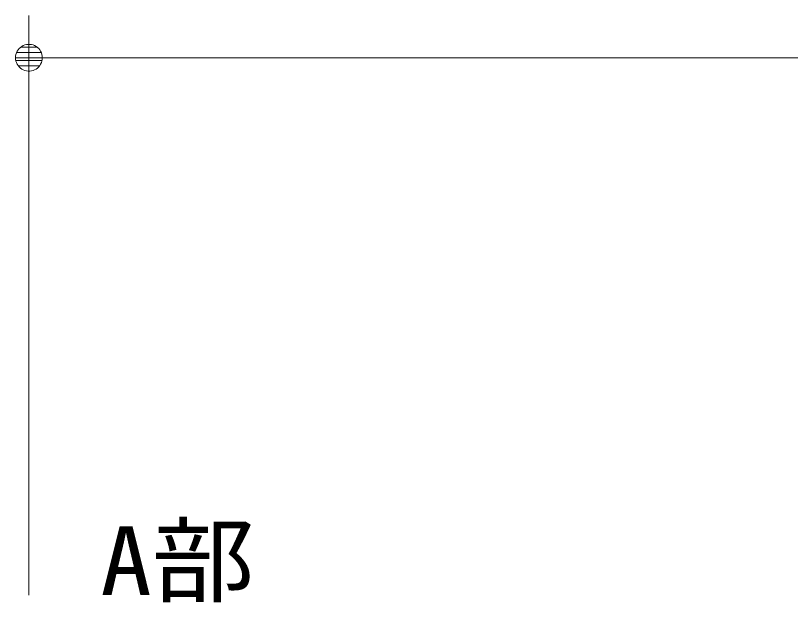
# Model space of a CAD drawing. Units: millimetres, scale not verified. Extents: x -6062 to 6062, y -3045 to 3045.
# Drawn here: x -4500.9 to -4133.4, y 1381.4 to 1659.5 of the extents above; entities that cross this region are included whole.
import ezdxf
from ezdxf.enums import TextEntityAlignment as Align

# ---------------------------------------------------------------- set-up
doc = ezdxf.new("R2010")
doc.units = ezdxf.units.MM
doc.header["$LTSCALE"] = 20
for name, color, linetype, lineweight in [('0-1_0', 7, 'Continuous', 9), ('0-2_2寸法-1', 7, 'Continuous', 9), ('0-3_2寸法-3', 7, 'Continuous', 9)]:
    doc.layers.add(name, color=color, linetype=linetype, lineweight=lineweight)
doc.styles.add('ＭＳ ゴシック', font='')
doc.styles.get('ＭＳ ゴシック').set_extended_font_data('MS Gothic')

# ---------------------------------------------------------------- blocks, each defined once
blk = doc.blocks.new('_Dot')
at = {"layer": '0-1_0'}
for p, q in [((7.99, 6), (-7.99, 6)), ((-10, 0), (-20, 0)), ((9.78, 2), (-9.78, 2)), ((9.16, -3.98), (-9.16, -3.98)), ((6, -7.98), (-6, -7.98))]:
    blk.add_line(p, q, dxfattribs=at)
for points in [[(10, 0), (9.92, 1.25), (9.69, 2.49), (9.3, 3.68), (8.76, 4.82), (8.09, 5.88), (7.29, 6.85), (6.37, 7.71), (5.36, 8.44), (4.26, 9.05), (3.09, 9.51), (1.87, 9.82), (0.63, 9.98), (-0.63, 9.98), (-1.87, 9.82), (-3.09, 9.51), (-4.26, 9.05), (-5.36, 8.44), (-6.37, 7.71), (-7.29, 6.85), (-8.09, 5.88), (-8.76, 4.82), (-9.3, 3.68), (-9.69, 2.49), (-9.92, 1.25), (-10, 0), (0, 0)], [(-10, 0), (-9.92, -1.25), (-9.69, -2.49), (-9.3, -3.68), (-8.76, -4.82), (-8.09, -5.88), (-7.29, -6.85), (-6.37, -7.71), (-5.36, -8.44), (-4.26, -9.05), (-3.09, -9.51), (-1.87, -9.82), (-0.63, -9.98), (0.63, -9.98), (1.87, -9.82), (3.09, -9.51), (4.26, -9.05), (5.36, -8.44), (6.37, -7.71), (7.29, -6.85), (8.09, -5.88), (8.76, -4.82), (9.3, -3.68), (9.69, -2.49), (9.92, -1.25), (10, 0), (0, 0)]]:
    blk.add_lwpolyline(points, close=True, dxfattribs=at)

msp = doc.modelspace()

# ---------------------------------------------------------------- linework, layer by layer
at = {"layer": '0-2_2寸法-1'}
for p, q in [((-4494.5, 1384.84), (-4494.5, 1659.54)), ((-2109.21, 1639.54), (-4481.79, 1639.54))]:
    msp.add_line(p, q, dxfattribs=at)

# ---------------------------------------------------------------- block references
at = {"layer": '0-2_2寸法-1', "xscale": 0.6356201, "yscale": 0.6356201, "rotation": 180}
msp.add_blockref('_Dot', (-4494.5, 1639.54), dxfattribs=at)

# ---------------------------------------------------------------- texts
at = {"layer": '0-3_2寸法-3', "style": 'ＭＳ ゴシック', "width": 1.1}
msp.add_text('A部', height=32.55, dxfattribs=at).set_placement((-4460.61, 1375.27), align=Align.BOTTOM_LEFT)

doc.saveas('drawing.dxf')
